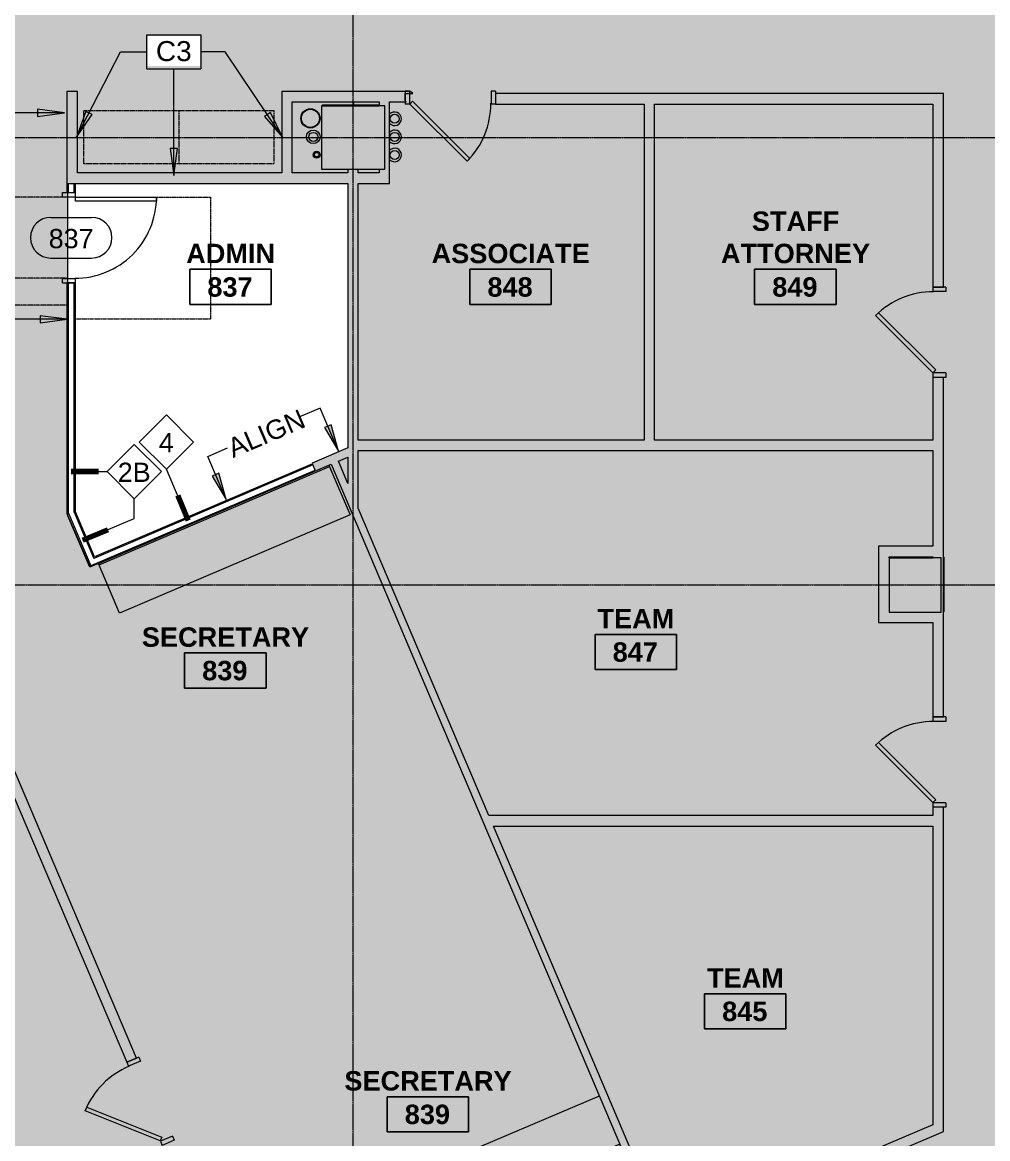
# Model space of a CAD drawing. Header units: inches. Extents: x -203 to 2905, y -968 to 768.
# Drawn here: x 88.5 to 515.3, y -458.3 to 35.6 of the extents above; entities that cross this region are included whole.
import ezdxf

# ---------------------------------------------------------------- set-up
doc = ezdxf.new("R2010")
doc.units = ezdxf.units.IN
doc.header["$MEASUREMENT"] = 0
for name, pattern in [('Dash_2_', [0.25, 0.125, -0.125]), ('Grid Line 1_2_', [0.875, 0.5, -0.125, 0.125, -0.125]), ('Hidden 3_8_', [0.5625, 0.375, -0.1875])]:
    doc.linetypes.add(name, pattern=pattern)
for name, color, linetype, lineweight in [('A-ANNO-KEYN', 231, 'Continuous', 9), ('A-AREA-IDEN', 2, 'Continuous', 9), ('A-Bldg-Patt', 7, 'Continuous', 9), ('A-Cols-Bldg', 7, 'Continuous', 9), ('A-DETL', 90, 'Continuous', 9), ('A-DETL-GENF', 92, 'Continuous', 9), ('A-DETL-THIN', 151, 'Continuous', 9), ('A-DOOR', 31, 'Continuous', 13), ('A-DOOR-FRAM', 31, 'Continuous', 20), ('A-DOOR-IDEN', 31, 'Continuous', 9), ('A-Flor-Eqpm', 7, 'Continuous', 9), ('A-Flor-Pfix-Exst', 7, 'Continuous', 9), ('A-GENM', 13, 'Dash_2_', 9), ('A-WALL', 113, 'Continuous', 13), ('A-WALL-IDEN', 211, 'Continuous', 9), ('A-WALL-PATT', 111, 'Continuous', 13), ('G-ANNO-TEXT', 231, 'Continuous', 9), ('I-WALL', 2, 'Continuous', 13), ('Jenner and Block 8fl_BB_dwg', 8, 'Continuous', 9), ('Q-CASE', 31, 'Continuous', 13), ('S-GRID', 1, 'Continuous', 9)]:
    doc.layers.add(name, color=color, linetype=linetype, lineweight=lineweight)
doc.styles.add('Arial', font='arial.ttf', dxfattribs={"height": 8.851796})
doc.styles.add('Swis721 Lt BT_1', font='swissl.ttf', dxfattribs={"height": 8.514638})
doc.styles.add('Swis721 Lt BT_B', font='', dxfattribs={"height": 8.583975})
doc.styles.get('Swis721 Lt BT_B').set_extended_font_data('Swis721 Lt BT', bold=True)
pattern_1 = [(0, (0, 0), (30.72, 7.68), [1.267, -21.773, 1.267, -21.773, -122.88]), (0, (0, 0), (30.72, 7.68), [-46.08, 1.267, -44.813, 1.267, -21.773, -53.76]), (0, (0, 0), (30.72, 7.68), [-115.2, 1.267, -14.093, 1.267, -37.133]), (120, (11.52, 3.84), (-22.01108, 22.7643), [1.267, -21.773, 1.267, -21.773, -122.88]), (120, (11.52, 3.84), (-22.01108, 22.7643), [-46.08, 1.267, -44.813, 1.267, -21.773, -53.76]), (120, (11.52, 3.84), (-22.01108, 22.7643), [-115.2, 1.267, -14.093, 1.267, -37.133]), (240, (15.36, 19.2), (-8.70892, -30.4443), [1.267, -21.773, 1.267, -21.773, -122.88]), (240, (15.36, 19.2), (-8.70892, -30.4443), [-46.08, 1.267, -44.813, 1.267, -21.773, -53.76]), (240, (15.36, 19.2), (-8.70892, -30.4443), [-115.2, 1.267, -14.093, 1.267, -37.133])]

# ---------------------------------------------------------------- blocks, each defined once
blk = doc.blocks.new('Single Flush - OTJ_SOLIDFLUSH_ALUM-5493996-LEVEL 8 CONSTRUCTION PLAN')
at = {"layer": 'A-DOOR', "color": 8, "lineweight": 20}
for p, q in [((-8.65, -26.4), (16.67, -1.08)), ((17.91, -2.31), (-7.42, -27.64)), ((16.67, -1.08), (17.91, -2.31)), ((-7.42, -27.64), (-8.65, -26.4))]:
    blk.add_line(p, q, dxfattribs=at)
at = {"layer": 'A-DOOR', "color": 55, "lineweight": 9}
blk.add_arc((17.91, -2.31), 35.81, 179.5, 225, dxfattribs=at)
at = {"layer": 'A-DOOR-FRAM', "color": 8}
for p, q in [((-20, 3.44), (-20, -2.31)), ((-20, 3.44), (-18, 3.44)), ((-18, 3.44), (-18, -2.31)), ((18, 3.44), (18, -2.31)), ((18, 3.44), (20, 3.44)), ((20, 3.44), (20, -2.31)), ((-20, -2.31), (-18, -2.31)), ((18, -2.31), (20, -2.31))]:
    blk.add_line(p, q, dxfattribs=at)
blk = doc.blocks.new('Single Flush - OTJ_SOLIDFLUSH_ALUM-5493998-LEVEL 8 CONSTRUCTION PLAN')
at = {"layer": 'A-DOOR', "color": 8, "lineweight": 20}
for p, q in [((-7.42, 27.64), (-8.65, 26.4)), ((-8.65, 26.4), (16.67, 1.08)), ((17.91, 2.31), (-7.42, 27.64)), ((16.67, 1.08), (17.91, 2.31))]:
    blk.add_line(p, q, dxfattribs=at)
at = {"layer": 'A-DOOR', "color": 55, "lineweight": 9}
blk.add_arc((17.91, 2.31), 35.81, 135, 180.5, dxfattribs=at)
at = {"layer": 'A-DOOR-FRAM', "color": 8}
for p, q in [((-20, -3.44), (-20, 2.31)), ((-20, 2.31), (-18, 2.31)), ((-18, -3.44), (-18, 2.31)), ((18, -3.44), (18, 2.31)), ((18, 2.31), (20, 2.31)), ((20, -3.44), (20, 2.31)), ((-20, -3.44), (-18, -3.44)), ((18, -3.44), (20, -3.44))]:
    blk.add_line(p, q, dxfattribs=at)
blk = doc.blocks.new('C-Counter Top1 - 24_ Depth-5681206-LEVEL 8 CONSTRUCTION PLAN')
at = {"layer": 'Q-CASE', "color": 55, "lineweight": 9}
for p, q in [((-47.26, 24), (68.74, 24)), ((-47.26, 0), (-47.26, 24)), ((68.74, 0.75), (-47.26, 0.75)), ((68.74, 0), (-47.26, 0))]:
    blk.add_line(p, q, dxfattribs=at)
blk = doc.blocks.new('Single Flush - OTJ_SOLIDFLUSH_Side Lite-5611451-LEVEL 8 CONSTRUCTION PLAN')
at = {"layer": 'A-DOOR', "lineweight": 20}
for p, q in [((16.16, -1.88), (17.91, -1.88)), ((16.16, -37.69), (16.16, -1.88)), ((17.91, -1.88), (17.91, -37.69)), ((17.91, -37.69), (16.16, -37.69))]:
    blk.add_line(p, q, dxfattribs=at)
at = {"layer": 'A-DOOR', "lineweight": 9}
blk.add_arc((17.91, -1.88), 35.81, 179.5, 270, dxfattribs=at)
at = {"layer": 'A-DOOR-FRAM'}
for p, q in [((-20, 3.87), (-20, -1.88)), ((-20, 3.87), (-18, 3.87)), ((-18, 3.87), (-18, -1.88)), ((18, 3.87), (18, -1.88)), ((18, 3.87), (20, 3.87)), ((20, 3.87), (20, -1.88)), ((-20, -1.88), (-18, -1.88)), ((18, -1.88), (20, -1.88))]:
    blk.add_line(p, q, dxfattribs=at)
at = {"layer": 'A-GENM'}
for p, q in [((-17.91, 49.69), (-29.91, 49.69)), ((-29.91, 1.87), (-29.91, 49.69)), ((-17.91, 49.69), (17.91, 49.69)), ((-17.91, 1.87), (-17.91, 49.69)), ((17.91, 1.87), (17.91, 49.69)), ((17.87, 1.87), (17.91, 1.87)), ((-35.91, -1.88), (-35.91, -61.69)), ((17.87, -1.88), (17.91, -1.88)), ((17.91, -1.88), (17.91, -61.69)), ((-35.91, -61.69), (17.91, -61.69))]:
    blk.add_line(p, q, dxfattribs=at)
blk = doc.blocks.new('C-Counter Top1 - 24_ Depth-5526346-LEVEL 8 CONSTRUCTION PLAN')
at = {"layer": 'Q-CASE', "color": 55, "lineweight": 9}
for p, q in [((-47.26, 24), (63.6, 24)), ((-47.26, 0), (-47.26, 24)), ((63.6, 24), (63.6, 0)), ((63.6, 0.75), (-47.26, 0.75)), ((63.6, 0), (-40.78, 0))]:
    blk.add_line(p, q, dxfattribs=at)
blk = doc.blocks.new('Jenner and Block 8fl_BB_dwg-4751915-LEVEL 8 CONSTRUCTION PLAN')
at = {"layer": 'A-Bldg-Patt'}
for points in [[(232.02, -1.63), (245.85, -1.63), (245.85, -1.34), (220.73, -1.34), (220.73, -1.63)], [(488.31, -201.6), (490.71, -201.6), (490.71, -201.31), (471.73, -201.31), (471.73, -201.6)], [(495.73, -225.31), (495.73, -201.31), (495.33, -201.31), (495.33, -225.31)]]:
    blk.add_hatch(color=256, dxfattribs=at).paths.add_polyline_path(points, flags=0)
for p, q in [((245.85, -1.34), (220.73, -1.34)), ((220.73, -1.34), (220.73, -1.63)), ((220.73, -1.63), (232.02, -1.63)), ((232.02, -1.63), (245.85, -1.63)), ((245.85, -1.63), (245.85, -1.34)), ((490.71, -201.31), (471.73, -201.31)), ((471.73, -201.31), (471.73, -201.6)), ((471.73, -201.6), (488.31, -201.6)), ((488.31, -201.6), (490.71, -201.6)), ((490.71, -201.6), (490.71, -201.31)), ((495.73, -201.31), (495.33, -201.31)), ((495.33, -201.31), (495.33, -225.31)), ((495.73, -225.31), (495.73, -201.31)), ((495.33, -225.31), (495.73, -225.31))]:
    blk.add_line(p, q, dxfattribs=at)
at = {"layer": 'A-Cols-Bldg'}
blk.add_line((495.73, -201.31), (495.33, -201.31), dxfattribs=at)
at = {"layer": 'A-Cols-Bldg', "flags": 128}
for points in [[(245.85, -1.34), (220.73, -1.34), (220.73, -1.63)], [(490.71, -201.31), (471.73, -201.31), (471.73, -201.6)], [(495.33, -225.31), (495.73, -225.31), (495.73, -201.31)]]:
    blk.add_lwpolyline(points, dxfattribs=at)
at = {"layer": 'A-Flor-Eqpm'}
blk.add_line((234.73, -1.34), (234.73, 0.14), dxfattribs=at)
at = {"layer": 'A-Flor-Pfix-Exst'}
for centre, radius in [((215.48, -7.16), 4.25), ((215.48, -7.16), 4), ((252.73, -7.34), 2), ((216.73, -15.34), 3), ((216.73, -15.34), 2), ((252.73, -15.34), 2), ((218.23, -23.23), 1.5), ((218.23, -23.23), 1), ((252.73, -23.34), 2)]:
    blk.add_circle(centre, radius, dxfattribs=at)
for centre, start, end in [((252.73, -7.34), 0, 138.4615), ((252.73, -7.34), 221.5385, 360), ((252.73, -15.34), 0, 138.4615), ((252.73, -15.34), 221.5385, 360), ((252.73, -23.34), 0, 138.4615), ((252.73, -23.34), 221.5385, 360)]:
    blk.add_arc(centre, 3, start, end, dxfattribs=at)
blk = doc.blocks.new('Room Tag - Room Name and Number-3379422-LEVEL 8 CONSTRUCTION PLAN')
at = {"layer": 'A-AREA-IDEN'}
for p, q in [((-0.1881, -0.1636), (-0.1881, -0.0018)), ((-0.1881, -0.0018), (0.1869, -0.0018)), ((0.1869, -0.0018), (-0.1881, -0.0018)), ((-0.1881, -0.0018), (-0.1881, -0.1636)), ((0.1869, -0.0018), (0.1869, -0.1636)), ((0.1869, -0.1636), (0.1869, -0.0018)), ((0.1869, -0.1636), (-0.1881, -0.1636)), ((-0.1881, -0.1636), (0.1869, -0.1636))]:
    blk.add_line(p, q, dxfattribs=at)
blk = doc.blocks.new('Door Tag - Door Tag-41184-LEVEL 8 CONSTRUCTION PLAN')
at = {"layer": 'A-DOOR-IDEN'}
for p, q in [((-0.09375, 0.09375), (0.09375, 0.09375)), ((-0.09375, -0.09375), (0.09375, -0.09375))]:
    blk.add_line(p, q, dxfattribs=at)
for centre, start, end in [((-0.09375, 0), 90, 270), ((0.09375, 0), 270, 90)]:
    blk.add_arc(centre, 0.09375, start, end, dxfattribs=at)
blk = doc.blocks.new('Wall Tag - 1_4_-62626-LEVEL 8 CONSTRUCTION PLAN')
at = {"layer": 'A-WALL-IDEN'}
for p, q in [((-0.125, 0), (0, 0.125)), ((0, 0.125), (0.125, 0)), ((-0.125, 0), (0, -0.125)), ((0, -0.125), (0.125, 0))]:
    blk.add_line(p, q, dxfattribs=at)
blk = doc.blocks.new('Keynote Tag - Keynote Number - Boxed-135510-LEVEL 8 CONSTRUCTION PLAN')
at = {"layer": 'A-ANNO-KEYN'}
for p, q in [((-0.125, -0.0792), (-0.125, 0.0781)), ((-0.125, 0.0781), (0.125, 0.0781)), ((0.125, 0.0781), (0.125, -0.0792)), ((-0.125, -0.0792), (0.125, -0.0792))]:
    blk.add_line(p, q, dxfattribs=at)

msp = doc.modelspace()

# ---------------------------------------------------------------- hatches: boundary and pattern name
at = {"layer": 'A-ANNO-KEYN'}
for points in [[(112.47, -15.16), (119.37, -5.21), (116.56, -3.77)], [(203.55, -15.16), (198.16, -4.33), (195.54, -6.09)], [(155.5, -32.19), (157.08, -20.19), (153.92, -20.19)]]:
    msp.add_hatch(color=256, dxfattribs=at).paths.add_polyline_path(points, flags=0)
at = {"layer": 'A-DETL-GENF'}
h = msp.add_hatch(color=9, dxfattribs=at)
h.paths.add_polyline_path([(131.76, -847.99), (290.74, -780.5), (227.71, -632.01), (203.3, -642.37), (194.97, -622.75), (199.23, -620.94), (205.75, -636.3), (297.88, -597.2), (299.68, -601.45), (231.97, -630.2), (295, -778.69), (401.08, -733.65), (338.06, -585.16), (336.5, -585.82), (334.7, -581.57), (419.28, -545.66), (421.09, -549.92), (342.31, -583.36), (405.34, -731.84), (515.31, -685.15), (511.69, -685.15), (511.69, -619.4), (491.89, -619.4), (491.89, -612.4), (492.01, -612.4), (492.01, -532.94), (471.73, -532.94), (471.73, -528.42), (457.91, -534.29), (456.1, -530.03), (470.83, -523.78), (471.73, -525.91), (471.73, -508.94), (495.73, -508.94), (495.73, -510.53), (555.67, -510.53), (555.67, -394.75), (560.67, -394.75), (560.67, -437.31), (560.17, -437.31), (560.17, -441.94), (560.67, -441.94), (560.67, -498.09), (620.88, -498.09), (620.88, -477.65), (625.88, -477.65), (625.88, -500.46), (758.51, -500.46), (758.46, -433.94), (754.23, -433.94), (754.23, -433.44), (758.51, -433.44), (758.51, -376.94), (697.48, -376.94), (697.48, -433.44), (721.73, -433.44), (721.73, -433.94), (693.48, -433.94), (693.48, -433.44), (696.98, -433.43), (696.98, -376.94), (661.48, -376.94), (661.48, -433.44), (660.98, -433.44), (660.98, -376.94), (625.46, -376.94), (625.46, -433.44), (624.19, -433.44), (624.19, -433.94), (625.46, -433.94), (625.46, -441.94), (600.17, -441.94), (600.17, -437.31), (620.83, -437.31), (620.83, -304.37), (601.17, -304.37), (601.17, -299.75), (634.61, -299.75), (634.61, -357.01), (665.48, -357.01), (665.48, -344.95), (665.98, -344.95), (665.98, -357.01), (696.98, -357.01), (696.98, -299.95), (699.23, -299.95), (699.23, -300.45), (697.48, -300.45), (697.48, -357.01), (733.48, -357.01), (733.48, -300.45), (731.73, -300.45), (731.73, -299.95), (757.71, -299.95), (757.71, -300.45), (733.98, -300.45), (733.98, -357.01), (793.96, -357.01), (793.96, -300.45), (790.21, -300.45), (790.21, -299.95), (793.96, -299.95), (793.96, -230.99), (634.98, -230.99), (634.98, -254.99), (560.67, -254.98), (560.67, -299.75), (561.17, -299.75), (561.17, -304.37), (560.67, -304.37), (560.67, -346.75), (555.67, -346.75), (555.67, -249.98), (564.59, -249.98), (564.59, -200.84), (575.84, -200.84), (575.84, -243.74), (630.36, -243.74), (630.36, -224.99), (674.86, -224.99), (674.86, -160.84), (555.74, -160.84), (555.74, 72.48), (430.42, 72.48), (430.42, 109.37), (435.05, 109.37), (435.05, 77.11), (557.42, 77.11), (557.42, 182.43), (528.42, 182.43), (528.42, 187.24), (533.05, 187.24), (533.05, 187.06), (557.42, 187.06), (557.42, 226.43), (533.05, 226.43), (533.05, 226.24), (528.42, 226.24), (528.42, 226.43), (396.05, 226.43), (396.05, 151.06), (436.94, 151.06), (436.94, 146.43), (354.94, 146.43), (354.94, 151.06), (378.94, 151.06), (378.94, 226.43), (229.67, 226.43), (229.67, 187.33), (265.36, 187.33), (265.36, 182.71), (229.67, 182.71), (229.67, 77.11), (354.94, 77.11), (354.94, 109.37), (359.57, 109.37), (359.57, 72.48), (108.25, 72.48), (108.25, 129.02), (112.87, 129.02), (112.87, 77.11), (225.04, 77.11), (225.04, 176.71), (112.87, 176.71), (112.87, 169.02), (108.25, 169.02), (108.25, 181.33), (225.04, 181.33), (225.04, 348.74), (107.25, 348.74), (107.25, 353.37), (229.67, 353.37), (229.67, 231.06), (557.42, 231.06), (557.42, 353.37), (589.73, 353.37), (589.73, 348.74), (562.05, 348.74), (562.05, 231.06), (589.73, 231.06), (589.73, 226.43), (562.05, 226.43), (562.05, 77.11), (590.73, 77.11), (590.73, 72.48), (766.8, 72.48), (766.8, 103.43), (726.05, 103.43), (726.05, 294.15), (766.8, 294.15), (766.8, 350.67), (1166.99, 350.67), (1166.99, 227.06), (1492.42, 227.06), (1492.42, 347.74), (1553.42, 347.74), (1553.42, 351.59), (1718.67, 351.59), (1718.67, 360.59), (1723.3, 360.59), (1723.3, 351.59), (1910.23, 351.59), (1910.23, 580.43), (-120.35, 580.43), (-120.35, 406.96), (48.71, 406.96), (48.71, 428.91), (66.73, 428.91), (66.73, 424.29), (53.33, 424.29), (53.33, 330.65), (48.71, 330.65), (48.71, 402.34), (-120.35, 402.34), (-120.35, 286.96), (48.71, 286.96), (48.71, 290.65), (53.33, 290.65), (53.33, 280.65), (48.71, 280.65), (48.71, 282.34), (-120.35, 282.34), (-120.35, 166.96), (48.71, 166.96), (48.71, 240.65), (53.33, 240.65), (53.33, 160.65), (48.71, 160.65), (48.71, 162.34), (-120.35, 162.34), (-120.35, 0.55), (-80.76, 0.55), (-80.76, -14.04), (48.71, -14.04), (48.71, 120.65), (53.33, 120.65), (53.33, -25.35), (48.71, -25.35), (48.71, -18.66), (-80.76, -18.66), (-80.76, -30.95), (-120.35, -30.95), (-120.35, -193.04), (48.71, -193.04), (48.71, -65.35), (53.33, -65.35), (53.33, -220.93), (67.88, -255.19), (63.62, -257), (48.71, -221.87), (48.71, -197.66), (-120.35, -197.66), (-120.35, -254.17), (-74.95, -361.1), (79.91, -295.37), (79.25, -293.82), (83.5, -292.01), (138.94, -422.62), (134.69, -424.43), (81.71, -299.63), (-73.15, -365.36), (42.29, -637.25), (197.13, -571.52), (169.07, -505.43), (173.33, -503.62), (203.19, -573.97), (182.94, -582.57), (183.6, -584.12), (179.34, -585.93), (178.68, -584.37), (44.1, -641.5), (118.32, -816.32)], flags=0)
h.paths.add_polyline_path([(225.76, -805.76), (216.38, -783.67), (238.47, -774.29), (247.85, -796.38), (227.71, -804.93)], flags=0)
h.paths.add_polyline_path([(446.67, -711.97), (437.29, -689.88), (459.38, -680.5), (468.76, -702.59), (455.33, -708.29)], flags=0)
h.paths.add_polyline_path([(516.31, -684.73), (893.34, -524.65), (963.74, -524.65), (963.74, -523.31), (943.94, -523.31), (943.94, -499.31), (963.74, -499.31), (963.74, -496.94), (968.74, -496.94), (968.74, -456.94), (963.74, -456.94), (963.74, -457.44), (946.48, -457.44), (946.48, -308.86), (799.96, -308.86), (799.96, -363.01), (764.51, -363.01), (764.51, -516.53), (744.73, -516.53), (744.73, -518.83), (942.73, -518.83), (942.73, -523.83), (744.73, -523.83), (744.73, -532.94), (725.26, -532.94), (725.26, -561.42), (744.73, -561.42), (744.73, -585.42), (725.26, -585.42), (725.26, -591.53), (659.62, -619.4), (590.81, -619.4), (590.81, -647.06), (516.73, -647.06), (516.73, -643.56), (587.31, -643.56), (587.31, -619.4), (516.31, -619.4), (516.31, -647.06)], flags=0)
h.paths.add_polyline_path([(658.19, -612.4), (718.26, -586.9), (718.26, -516.53), (499.01, -516.53), (499.01, -612.4), (641.71, -612.4)], flags=0)
h.paths.add_polyline_path([(266.06, -553.39), (246.27, -506.73), (353.03, -461.4), (225.02, -159.89), (118.32, -205.4), (108.68, -182.71), (108.68, -35.66), (108.25, -35.66), (108.25, 5.05), (112.87, 5.05), (112.87, -31.04), (203.26, -31.04), (203.26, 5.05), (260.18, 5.05), (261.13, 4.11), (257.73, 4.11), (257.73, 0.96), (258.26, 0.43), (250.87, 0.43), (250.87, -35.66), (237.05, -35.66), (237.05, -149.24), (363.42, -149.24), (363.42, -0.52), (297.73, -0.52), (297.73, 4.11), (495.73, 4.11), (495.73, -81.52), (491.11, -81.52), (491.11, -0.52), (368.05, -0.52), (368.05, -149.24), (491.11, -149.24), (491.11, -121.52), (495.73, -121.52), (495.73, -271.65), (491.11, -271.65), (491.11, -229.94), (467.11, -229.94), (467.11, -196.21), (491.11, -196.21), (491.11, -153.87), (237.05, -153.87), (237.05, -179.26), (294.82, -315.34), (491.11, -315.34), (491.11, -311.65), (495.73, -311.65), (495.73, -455.18), (418.47, -487.97), (416.67, -483.71), (491.11, -452.12), (491.11, -319.96), (296.78, -319.96), (374, -501.83), (379.85, -499.34), (381.65, -503.6), (372.58, -507.45), (361.98, -482.48), (304.78, -506.77), (315.23, -531.4), (266.31, -553.28)], flags=0)
h.paths.add_polyline_path([(266.31, -548.22), (309.2, -529.03), (293.38, -491.75), (250.13, -510.11), (250.18, -510.21), (271.83, -501.02), (281.21, -523.11), (259.56, -532.3), (266.06, -547.64)], flags=0)
h.paths.add_polyline_path([(3.31, -538.98), (3.31, -538.98), (-6.07, -516.89), (16.02, -507.51), (25.4, -529.6), (5.12, -538.21)], flags=0)
h.paths.add_polyline_path([(27.39, -520.28), (25.5, -516.06), (150.98, -462.8), (150.32, -461.25), (154.57, -459.44), (157.7, -466.8), (153.44, -468.61), (152.78, -467.06), (30.58, -518.93)], flags=0)
h.paths.add_polyline_path([(744.73, -510.53), (758.51, -510.53), (758.51, -505.09), (560.67, -505.09), (560.67, -510.53), (720.73, -510.53), (720.73, -508.94), (744.73, -508.94)], flags=0)
h.paths.add_polyline_path([(302.97, -502.51), (360.17, -478.23), (354.84, -465.66), (297.64, -489.95), (302.68, -501.83)], flags=0)
h.paths.add_polyline_path([(951.48, -452.44), (963.74, -452.44), (963.74, -308.86), (951.48, -308.86), (951.48, -365.18)], flags=0)
h.paths.add_polyline_path([(660.98, -433.94), (656.69, -433.94), (656.69, -433.44), (660.98, -433.44)], flags=0)
h.paths.add_polyline_path([(661.48, -370.94), (758.51, -370.94), (758.51, -363.01), (625.46, -363.01), (625.46, -370.94), (660.98, -370.94)], flags=0)
h.paths.add_polyline_path([(626.43, -357.01), (631.11, -357.01), (631.11, -304.37), (625.46, -304.37), (625.46, -357.01)], flags=0)
h.paths.add_polyline_path([(967.22, -347.36), (968.74, -347.36), (968.74, -342.74), (967.22, -342.74)], flags=0)
h.paths.add_polyline_path([(799.96, -303.86), (963.74, -303.86), (963.74, -267.34), (968.74, -267.34), (968.7, -227.34), (965.73, -227.33), (965.73, -224.72), (769.74, -224.72), (769.74, -224.99), (799.96, -224.99), (799.96, -300.45)], flags=0)
h.paths.add_polyline_path([(700.76, -224.99), (766.24, -224.99), (766.24, -205.94), (679.48, -205.94), (679.48, -224.99)], flags=0)
h.paths.add_polyline_path([(965.73, -222.33), (968.13, -222.33), (968.13, -204.94), (965.44, -204.94), (965.44, -199.94), (988.73, -199.94), (988.73, -161.74), (993.73, -161.74), (993.73, -121.74), (988.73, -121.74), (988.73, -121.34), (980.11, -121.34), (980.11, -122.59), (769.74, -122.59), (769.74, -217.72), (965.73, -217.72)], flags=0)
h.paths.add_polyline_path([(488.71, -201.31), (491.11, -201.31), (491.11, -200.83), (471.73, -200.83), (471.73, -201.31), (484.32, -201.31)], flags=0)
h.paths.add_polyline_path([(679.48, -201.31), (766.24, -201.31), (766.24, -119.34), (679.48, -119.34), (679.48, -191.89)], flags=0)
h.paths.add_polyline_path([(232.42, -168.37), (232.42, -156.73), (228.24, -158.51), (228.99, -160.28)], flags=0)
h.paths.add_polyline_path([(650.53, -146.84), (668.23, -146.84), (668.23, -111.34), (771.73, -111.34), (771.73, -24.34), (569.74, -24.34), (569.74, -146.84), (584.66, -146.84)], flags=0)
h.paths.add_polyline_path([(969.64, -111.34), (979.73, -111.34), (979.73, -24.34), (776.36, -24.34), (776.36, -111.34), (968.74, -111.34)], flags=0)
h.paths.add_polyline_path([(207.88, -31.04), (232.42, -31.04), (232.38, -29.34), (220.73, -29.34), (220.73, -1.34), (246.25, -1.34), (246.25, 0.43), (207.88, 0.43), (207.88, -29.34)], flags=0)
h.paths.add_polyline_path([(237.05, -31.04), (246.25, -31.04), (246.25, -29.34), (237.05, -29.34)], flags=0)
h.paths.add_polyline_path([(-117.75, -27.45), (-84.26, -27.45), (-84.26, -27.34), (-117.75, -27.34), (-117.75, -2.95), (-120.35, -2.95), (-120.35, -27.45)], flags=0)
h.paths.add_polyline_path([(928.61, -16.34), (950.73, -16.34), (950.73, 0.66), (908.73, 0.66), (908.73, -16.34)], flags=0)
h.paths.add_polyline_path([(638.73, -16.34), (638.73, 0.66), (596.73, 0.66), (596.73, -16.34)], flags=0)
h.paths.add_polyline_path([(742.73, -16.34), (742.73, 0.66), (700.73, 0.66), (700.73, -16.34), (739.48, -16.34)], flags=0)
h.paths.add_polyline_path([(804.73, -16.34), (846.73, -16.34), (846.73, 0.66), (804.73, 0.66), (804.73, -13.82)], flags=0)
h.paths.add_polyline_path([(1413.05, 74.23), (1473.05, 74.23), (1473.05, 222.43), (1334.05, 222.4), (1334.05, 99.48), (1413.05, 99.48), (1413.05, 75.11)], flags=0)
h.paths.add_polyline_path([(1167.42, 75.11), (1227.42, 75.11), (1227.42, 99.48), (1329.42, 99.48), (1329.42, 222.43), (1167.42, 222.43), (1167.42, 77.87)], flags=0)
h.paths.add_polyline_path([(662.07, 103.43), (648.8, 103.43), (648.8, 294.15), (667.05, 294.15), (667.05, 103.43), (662.42, 103.43)], flags=0)
h.paths.add_polyline_path([(766.04, 108.06), (766.8, 108.06), (766.8, 289.52), (730.67, 289.52), (730.67, 108.06), (739.48, 108.06)], flags=0)
h.paths.add_polyline_path([(662.42, 108.06), (662.42, 289.52), (653.42, 289.52), (653.42, 108.06), (662.07, 108.06)], flags=0)
h.paths.add_polyline_path([(383.57, 151.06), (391.42, 151.06), (391.42, 226.43), (383.57, 226.43), (383.57, 201.83)], flags=0)
h.paths.add_polyline_path([(1723.3, 400.59), (1718.67, 400.59), (1718.67, 419.29), (1716.73, 419.29), (1716.73, 423.91), (1718.67, 423.91), (1718.67, 580.15), (1723.3, 580.15), (1723.3, 419.29)], flags=0)
h.paths.add_polyline_path([(1612.42, 409.29), (1609.73, 409.29), (1609.73, 413.91), (1612.42, 413.91), (1612.42, 580.15), (1617.05, 580.15), (1617.05, 413.91), (1663.42, 413.91), (1663.42, 423.91), (1676.73, 423.91), (1676.73, 419.29), (1668.05, 419.29), (1668.05, 409.29), (1617.05, 409.29)], flags=0)
h.paths.add_polyline_path([(1513.57, 409.29), (1422.73, 409.29), (1422.73, 413.91), (1492.42, 413.91), (1492.42, 580.15), (1497.05, 580.15), (1497.05, 413.91), (1569.73, 413.91), (1569.73, 409.29), (1553.42, 409.29)], flags=0)
h.paths.add_polyline_path([(1372.42, 409.29), (1301.73, 409.29), (1301.73, 413.91), (1372.42, 413.91), (1372.42, 580.15), (1377.05, 580.15), (1377.05, 413.91), (1382.73, 413.91), (1382.73, 409.29), (1377.05, 409.29)], flags=0)
h.paths.add_polyline_path([(1257.05, 409.29), (1249.73, 409.29), (1249.73, 413.91), (1252.42, 413.91), (1252.42, 548.65), (1257.05, 548.65), (1257.05, 413.91), (1261.73, 413.91), (1261.73, 409.29)], flags=0)
h.paths.add_polyline_path([(1058.52, 409.29), (1006.11, 409.29), (1006.11, 413.91), (1132.42, 413.91), (1132.42, 580.15), (1137.05, 580.15), (1137.05, 413.91), (1209.73, 413.91), (1209.73, 409.29), (1132.42, 409.29)], flags=0)
h.paths.add_polyline_path([(894.3, 409.29), (826.11, 409.29), (826.11, 413.91), (830.8, 413.91), (830.8, 580.15), (835.42, 580.15), (835.42, 413.91), (909.11, 413.91), (909.11, 409.29)], flags=0)
h.paths.add_polyline_path([(966.11, 409.29), (949.11, 409.29), (949.11, 413.91), (956.8, 413.91), (956.8, 548.65), (961.42, 548.65), (961.42, 413.91), (966.11, 413.91), (966.11, 410.15)], flags=0)
h.paths.add_polyline_path([(562.05, 409.29), (521.73, 409.29), (521.73, 413.91), (652.42, 413.91), (652.42, 580.15), (657.05, 580.15), (657.05, 413.91), (786.11, 413.91), (786.11, 409.29), (562.42, 409.29)], flags=0)
h.paths.add_polyline_path([(481.73, 409.29), (465.73, 409.29), (465.73, 413.91), (472.42, 413.91), (472.42, 580.15), (477.05, 580.15), (477.05, 413.91), (481.73, 413.91)], flags=0)
h.paths.add_polyline_path([(352.42, 409.29), (279.73, 409.29), (279.73, 413.91), (352.42, 413.91), (352.42, 580.15), (357.05, 580.15), (357.05, 413.91), (425.73, 413.91), (425.73, 409.29), (357.05, 409.29)], flags=0)
h.paths.add_polyline_path([(237.05, 409.29), (225.73, 409.29), (225.73, 413.91), (232.42, 413.91), (232.42, 550.9), (237.05, 550.9), (237.05, 413.91), (239.73, 413.91), (239.73, 409.29)], flags=0)
h.paths.add_polyline_path([(185.73, 409.29), (112.42, 409.29), (112.42, 424.29), (106.73, 424.29), (106.73, 428.91), (112.42, 428.91), (112.42, 580.15), (117.05, 580.15), (117.05, 413.91), (185.73, 413.91)], flags=0)
h.paths.add_polyline_path([(222.73, 491.58), (222.73, 577.15), (246.73, 577.15), (246.73, 553.15), (222.73, 553.15)], flags=0)
h.paths.add_polyline_path([(1557.17, 553.15), (1542.73, 553.15), (1542.73, 577.15), (1566.73, 577.15), (1566.73, 553.15)], flags=0)
h.paths.add_polyline_path([(1242.73, 553.15), (1242.73, 577.15), (1266.73, 577.15), (1266.73, 553.15), (1249.73, 553.15)], flags=0)
h.paths.add_polyline_path([(942.73, 553.15), (942.73, 577.15), (966.73, 577.15), (966.73, 553.15), (956.8, 553.15)], flags=0)
h.paths.add_polyline_path([(596.73, 553.15), (596.73, 577.15), (620.73, 577.15), (620.73, 553.15)], flags=0)
h.paths.add_polyline_path([(-39.27, 553.15), (-39.27, 577.15), (-15.27, 577.15), (-15.27, 553.15)], flags=0)
h = msp.add_hatch(color=7, dxfattribs=at)
h.paths.add_polyline_path([(464.83, -720.82), (893.53, -538.81), (1016.23, -538.81), (1016.23, -524.94), (892.67, -524.94), (457.06, -709.88), (459.54, -715.74), (462.19, -714.61)], flags=0)
h.paths.add_polyline_path([(3.31, -538.98), (25.4, -529.6), (16.02, -507.51), (-6.07, -516.89), (-5.16, -519.03)], flags=0)
h.paths.add_polyline_path([(1737.17, -538.81), (1737.17, -496.55), (1730.17, -496.55), (1730.17, -494.3), (1723.7, -494.3), (1723.7, -524.65), (1674.68, -524.65), (1674.68, -531.81), (1676.23, -531.81), (1676.23, -538.81), (1723.7, -538.81)], flags=0)
h.paths.add_polyline_path([(491.11, -532.94), (492.17, -532.94), (492.17, -512), (471.73, -512), (471.73, -532.94), (474.72, -532.94)], flags=0)
h.paths.add_polyline_path([(259.11, -532.49), (281.21, -523.11), (271.83, -501.02), (249.74, -510.4), (257.64, -529.03)], flags=0)
h.paths.add_polyline_path([(491.11, -225.31), (494.81, -225.31), (494.81, -201.31), (471.73, -201.31), (471.73, -225.31), (489.31, -225.31)], flags=0)
h.paths.add_polyline_path([(979.73, -121.34), (993.73, -121.34), (993.73, 0.66), (950.73, 0.66), (950.73, -16.34), (908.73, -16.34), (908.73, 0.66), (846.73, 0.66), (846.73, -16.34), (804.73, -16.34), (804.73, 0.66), (742.73, 0.66), (742.73, -16.34), (700.73, -16.34), (700.73, 0.66), (638.73, 0.66), (638.73, -16.34), (596.73, -16.34), (596.73, 0.66), (569.74, 0.66), (569.74, -24.34), (979.73, -24.34), (979.73, -111.34)], flags=0)
h.paths.add_polyline_path([(1240.73, -29.34), (1268.73, -29.34), (1268.73, -3.4), (1240.73, -3.4), (1240.73, -28.53)], flags=0)
h.paths.add_polyline_path([(1556.55, -29.34), (1582.73, -29.34), (1582.73, -1.34), (1556.36, -1.34), (1556.36, -29.34)], flags=0)
h.paths.add_polyline_path([(246.25, -29.34), (248.73, -29.34), (248.73, -1.34), (220.73, -1.34), (220.73, -29.34), (237.05, -29.34)], flags=0)
h.paths.add_polyline_path([(-84.26, -27.34), (-84.26, -2.95), (-117.75, -2.95), (-117.75, -27.34), (-84.37, -27.34)], flags=0)
h.paths.add_polyline_path([(1723.3, 284.95), (1737.17, 284.95), (1737.17, 337.71), (1772.13, 337.71), (1772.13, 351.59), (1723.3, 351.58), (1723.3, 299.39)], flags=0)
h.paths.add_polyline_path([(1924.09, 337.71), (1924.09, 580.15), (1910.23, 580.15), (1910.23, 351.59), (1889.03, 351.59), (1889.03, 337.71), (1910.23, 337.71)], flags=0)
h.paths.add_polyline_path([(1553.42, 553.15), (1566.73, 553.15), (1566.73, 577.15), (1542.73, 577.15), (1542.73, 553.15)], flags=0)
h.paths.add_polyline_path([(1242.73, 553.15), (1266.73, 553.15), (1266.73, 577.15), (1242.73, 577.15)], flags=0)
h.paths.add_polyline_path([(942.73, 553.15), (966.73, 553.15), (966.73, 577.15), (942.73, 577.15)], flags=0)
h.paths.add_polyline_path([(596.73, 553.15), (620.73, 553.15), (620.73, 577.15), (596.73, 577.15)], flags=0)
h.paths.add_polyline_path([(222.73, 553.15), (246.73, 553.15), (246.73, 577.15), (222.73, 577.15)], flags=0)
h.paths.add_polyline_path([(-15.27, 553.15), (-15.27, 577.15), (-39.27, 577.15), (-39.27, 553.15)], flags=0)
at = {"layer": 'A-WALL-PATT', "lineweight": 9}
for points in [[(112.87, -31.04), (112.87, 5.05), (108.25, 5.05), (108.25, -31.04), (112, -31.04)], [(203.26, -31.04), (207.88, -31.04), (207.88, 5.05), (203.26, 5.05), (203.26, -29.34)], [(253.63, 0.43), (258.26, 0.43), (253.63, 5.05), (207.88, 5.05), (207.88, 0.43), (250.87, 0.43)], [(257.73, 0.96), (257.73, 4.11), (261.13, 4.11), (260.18, 5.05), (253.63, 5.05), (254.67, 4.02)], [(246.25, -31.04), (250.87, -31.04), (250.87, 0.43), (246.25, 0.43), (246.25, -1.34), (248.73, -1.34), (248.73, -29.34), (246.25, -29.34)], [(363.42, -0.52), (495.73, -0.52), (495.73, 4.11), (297.73, 4.11), (297.73, -0.52), (359.57, -0.52)], [(368.05, -149.24), (368.05, -0.52), (363.42, -0.52), (363.42, -149.24)], [(120.2, -35.66), (250.87, -35.66), (250.87, -31.04), (108.25, -31.04), (108.25, -35.66), (112, -35.66)], [(218.14, -162.82), (232.42, -156.73), (232.42, -152.65), (216.66, -159.37), (217.99, -162.48)], [(491.11, -153.87), (491.11, -149.24), (237.05, -149.24), (237.05, -153.87), (429.84, -153.87)], [(370.77, -503.19), (374, -501.83), (228.24, -158.51), (225.02, -159.89), (370.19, -501.83)], [(490.82, -200.83), (491.11, -200.83), (491.11, -196.21), (467.11, -196.21), (467.11, -200.83), (484.39, -200.83)], [(467.11, -229.94), (471.73, -229.94), (471.73, -200.83), (467.11, -200.83), (467.11, -225.31)], [(471.73, -229.94), (491.11, -229.94), (491.11, -225.31), (471.73, -225.31)], [(491.11, -319.96), (491.11, -315.34), (294.82, -315.34), (296.78, -319.96), (429.84, -319.96)]]:
    msp.add_hatch(color=7, dxfattribs=at).paths.add_polyline_path(points, flags=0)
h = msp.add_hatch(color=7, dxfattribs=at)
h.paths.add_polyline_path([(491.11, -457.14), (495.73, -455.18), (495.73, -311.65), (491.11, -311.65), (491.11, -455.18)], flags=0)
h.paths.add_polyline_path([(491.11, -271.65), (495.73, -271.65), (495.73, -121.52), (491.11, -121.52), (491.14, -201.31), (494.81, -201.31), (494.81, -225.31), (491.11, -225.31), (491.11, -229.94)], flags=0)
h.paths.add_polyline_path([(491.11, -81.52), (495.73, -81.52), (495.73, -0.52), (491.11, -0.52), (491.11, -32.9)], flags=0)
h = msp.add_hatch(color=7, dxfattribs=at)
h.paths.add_polyline_path([(237.05, -179.26), (237.05, -35.66), (232.42, -35.66), (232.42, -168.37), (233.51, -170.94)], flags=0)
h.paths.add_polyline_path([(237.05, -31.04), (237.02, -29.34), (232.42, -29.34), (232.42, -31.04), (236.46, -31.04)], flags=0)
h = msp.add_hatch(dxfattribs=at)
h.set_pattern_fill('FP_1', color=256, style=0, pattern_type=2)
h.set_pattern_definition(pattern_1)
h.paths.add_polyline_path([(108.87, -183.15), (108.87, -79.66), (108.68, -79.66), (108.68, -182.71)], flags=0)
h.paths.add_polyline_path([(108.68, -39.66), (108.87, -39.66), (108.87, -35.66), (108.68, -35.66), (108.68, -38.46)], flags=0)
h = msp.add_hatch(dxfattribs=at)
h.set_pattern_fill('FP_1', color=256, style=0, pattern_type=2)
h.set_pattern_definition(pattern_1)
h.paths.add_polyline_path([(112, -182.51), (112, -79.66), (111.37, -79.66), (111.37, -181.04), (111.59, -181.55)], flags=0)
h.paths.add_polyline_path([(111.37, -39.66), (112, -39.66), (112, -35.66), (111.37, -35.66)], flags=0)
h = msp.add_hatch(color=7, dxfattribs=at)
h.paths.add_polyline_path([(197.13, -571.52), (201.38, -569.71), (173.33, -503.62), (169.07, -505.43)], flags=0)
h.paths.add_polyline_path([(153.44, -468.61), (157.7, -466.8), (154.57, -459.44), (150.32, -461.25), (152.78, -467.06)], flags=0)
h.paths.add_polyline_path([(134.69, -424.43), (138.94, -422.62), (83.5, -292.01), (79.25, -293.82), (133.92, -422.62)], flags=0)
h.paths.add_polyline_path([(63.62, -257), (67.88, -255.19), (48.71, -210.04), (48.71, -221.87), (53.33, -232.77)], flags=0)
h = msp.add_hatch(color=7, dxfattribs=at)
h.paths.add_polyline_path([(372.58, -507.45), (381.65, -503.6), (379.85, -499.34), (370.77, -503.19), (372.28, -506.74)], flags=0)
h.paths.add_polyline_path([(418.47, -487.97), (491.11, -457.14), (491.11, -452.12), (416.67, -483.71)], flags=0)
at = {"layer": 'G-ANNO-TEXT'}
for points in [[(107.18, -4.42), (95.18, -2.84), (95.18, -6)], [(108.36, -95.76), (96.36, -94.18), (96.36, -97.34)], [(228.29, -154.1), (225.02, -142.45), (222.11, -143.7)], [(178.66, -175.52), (175.38, -163.87), (172.47, -165.11)]]:
    msp.add_hatch(color=7, dxfattribs=at).paths.add_polyline_path(points, flags=0)

# ---------------------------------------------------------------- linework, layer by layer
at = {"layer": 'A-ANNO-KEYN'}
for p, q in [((112.47, -15.16), (131.88, 22.55)), ((131.88, 22.55), (143.5, 22.55)), ((203.55, -15.16), (178.15, 22.55)), ((116.56, -3.77), (112.47, -15.16)), ((119.37, -5.21), (116.56, -3.77)), ((198.16, -4.33), (195.54, -6.09)), ((203.55, -15.16), (198.16, -4.33)), ((112.47, -15.16), (119.37, -5.21)), ((195.54, -6.09), (203.55, -15.16)), ((157.08, -20.19), (153.92, -20.19)), ((153.92, -20.19), (155.5, -32.19)), ((155.5, -32.19), (157.08, -20.19))]:
    msp.add_line(p, q, dxfattribs=at)
at = {"layer": 'A-DETL', "linetype": 'Hidden 3_8_'}
for p, q in [((115.73, -27.04), (115.73, -3.41)), ((115.73, -3.41), (199.73, -3.41)), ((157.73, -3.41), (157.73, -27.04)), ((199.73, -3.41), (199.73, -27.04)), ((199.73, -27.04), (115.73, -27.04))]:
    msp.add_line(p, q, dxfattribs=at)
at = {"layer": 'A-DETL-THIN'}
for p, q in [((248.73, -1.34), (220.73, -1.34)), ((220.73, -1.34), (220.73, -29.34)), ((248.73, -29.34), (248.73, -1.34)), ((220.73, -29.34), (248.73, -29.34)), ((108.68, -182.71), (108.68, -35.66)), ((218.14, -162.82), (118.32, -205.4)), ((118.32, -205.4), (108.68, -182.71)), ((494.81, -201.31), (471.73, -201.31)), ((471.73, -201.31), (471.73, -225.31)), ((494.81, -225.31), (494.81, -201.31)), ((471.73, -225.31), (494.81, -225.31))]:
    msp.add_line(p, q, dxfattribs=at)
at = {"layer": 'A-WALL', "color": 8, "lineweight": 20}
for p, q in [((108.25, 5.05), (108.25, -35.66)), ((112.87, 5.05), (108.25, 5.05)), ((112.87, -31.04), (112.87, 5.05)), ((203.26, 5.05), (203.26, -31.04)), ((260.18, 5.05), (203.26, 5.05)), ((261.13, 4.11), (260.18, 5.05)), ((207.88, -31.04), (207.88, 0.43)), ((207.88, 0.43), (246.25, 0.43)), ((246.25, 0.43), (246.25, -1.34)), ((250.87, 0.43), (258.26, 0.43)), ((250.87, -35.66), (250.87, 0.43)), ((257.73, 0.96), (257.73, 4.11)), ((257.73, 4.11), (261.13, 4.11)), ((258.26, 0.43), (257.73, 0.96)), ((495.73, 4.11), (297.73, 4.11)), ((297.73, 4.11), (297.73, -0.52)), ((495.73, -81.52), (495.73, 4.11)), ((297.73, -0.52), (363.42, -0.52)), ((363.42, -0.52), (363.42, -149.24)), ((368.05, -0.52), (491.11, -0.52)), ((368.05, -149.24), (368.05, -0.52)), ((491.11, -0.52), (491.11, -81.52)), ((232.42, -29.34), (232.42, -31.04)), ((237.05, -31.04), (237.05, -29.34)), ((246.25, -29.34), (246.25, -31.04)), ((203.26, -31.04), (112.87, -31.04)), ((232.42, -31.04), (207.88, -31.04)), ((246.25, -31.04), (237.05, -31.04)), ((112, -35.66), (232.42, -35.66)), ((232.42, -35.66), (232.42, -152.65)), ((237.05, -149.24), (237.05, -35.66)), ((237.05, -35.66), (250.87, -35.66)), ((491.11, -81.52), (495.73, -81.52)), ((491.11, -121.52), (491.11, -149.24)), ((495.73, -121.52), (491.11, -121.52)), ((495.73, -271.65), (495.73, -121.52)), ((363.42, -149.24), (237.05, -149.24)), ((491.11, -149.24), (368.05, -149.24)), ((232.42, -156.73), (232.42, -168.37)), ((237.05, -179.26), (237.05, -153.87)), ((237.05, -153.87), (491.11, -153.87)), ((491.11, -153.87), (491.11, -196.21)), ((491.11, -196.21), (467.11, -196.21)), ((467.11, -196.21), (467.11, -229.94)), ((471.73, -200.83), (491.11, -200.83)), ((471.73, -201.31), (471.73, -200.83)), ((491.11, -200.83), (491.11, -201.31)), ((467.11, -229.94), (491.11, -229.94)), ((491.11, -229.94), (491.11, -271.65)), ((491.11, -271.65), (495.73, -271.65)), ((138.94, -422.62), (83.5, -292.01)), ((81.71, -299.63), (134.69, -424.43)), ((491.11, -315.34), (294.82, -315.34)), ((491.11, -311.65), (491.11, -315.34)), ((495.73, -311.65), (491.11, -311.65)), ((495.73, -455.18), (495.73, -311.65)), ((296.78, -319.96), (491.11, -319.96)), ((491.11, -319.96), (491.11, -452.12)), ((134.69, -424.43), (138.94, -422.62)), ((491.11, -452.12), (416.67, -483.71)), ((418.47, -487.97), (495.73, -455.18))]:
    msp.add_line(p, q, dxfattribs=at)
at = {"layer": 'A-WALL', "color": 135}
msp.add_line((108.25, -35.66), (112, -35.66), dxfattribs=at)
at = {"layer": 'A-WALL'}
for p, q in [((108.87, -39.66), (108.87, -35.66)), ((111.37, -39.66), (111.37, -35.66)), ((108.87, -181.55), (108.87, -79.66)), ((111.37, -181.04), (111.37, -79.66)), ((217.01, -160.18), (120.07, -201.53)), ((108.87, -181.55), (118.75, -204.81)), ((111.37, -181.04), (120.07, -201.53))]:
    msp.add_line(p, q, dxfattribs=at)
at = {"layer": 'A-WALL-IDEN'}
for p, q in [((161.89, -184.77), (152.21, -162.07)), ((110.12, -163.17), (126, -163.17)), ((138, -183.91), (138, -175.17)), ((115.32, -193.54), (138, -183.91))]:
    msp.add_line(p, q, dxfattribs=at)
at = {"layer": 'A-WALL-IDEN', "lineweight": 90}
for p, q in [((110.12, -163.17), (122.12, -163.17)), ((161.89, -184.77), (157.19, -173.73)), ((115.32, -193.54), (126.36, -188.85))]:
    msp.add_line(p, q, dxfattribs=at)
at = {"layer": 'G-ANNO-TEXT', "color": 7}
for p, q in [((107.18, -4.42), (79.64, -4.42)), ((107.18, -4.42), (95.18, -2.84)), ((95.18, -2.84), (95.18, -6)), ((95.18, -6), (107.18, -4.42)), ((108.36, -95.76), (79.64, -95.76)), ((108.36, -95.76), (96.36, -94.18)), ((96.36, -94.18), (96.36, -97.34)), ((96.36, -97.34), (108.36, -95.76)), ((220.14, -135.1), (210.83, -139.09)), ((228.29, -154.1), (220.14, -135.1)), ((210.83, -139.09), (210.81, -139.1)), ((225.02, -142.45), (222.11, -143.7)), ((228.29, -154.1), (225.02, -142.45)), ((222.11, -143.7), (228.29, -154.1)), ((170.46, -156.41), (179.27, -152.63)), ((178.66, -175.52), (170.46, -156.41)), ((175.38, -163.87), (172.47, -165.11)), ((172.47, -165.11), (178.66, -175.52)), ((178.66, -175.52), (175.38, -163.87))]:
    msp.add_line(p, q, dxfattribs=at)
at = {"layer": 'I-WALL'}
for p, q in [((108.25, -35.66), (108.25, -39.66)), ((112, -39.66), (112, -35.66)), ((108.25, -39.66), (112, -39.66)), ((108.25, -79.66), (108.25, -181.68)), ((112, -79.66), (108.25, -79.66)), ((112, -180.92), (112, -79.66)), ((118.17, -205.05), (217.99, -162.48)), ((216.81, -159.72), (120.45, -200.82)), ((217.99, -162.48), (216.81, -159.72)), ((108.25, -181.68), (118.17, -205.05)), ((120.45, -200.82), (112, -180.92))]:
    msp.add_line(p, q, dxfattribs=at)
at = {"layer": 'I-WALL', "color": 8, "lineweight": 20}
for p, q in [((232.42, -152.65), (216.66, -159.37)), ((228.24, -158.51), (232.42, -156.73)), ((216.66, -159.37), (216.81, -159.72)), ((217.99, -162.48), (218.14, -162.82)), ((218.14, -162.82), (225.02, -159.89)), ((225.02, -159.89), (353.03, -461.4)), ((232.42, -168.37), (228.24, -158.51)), ((294.82, -315.34), (237.05, -179.26)), ((374, -501.83), (296.78, -319.96))]:
    msp.add_line(p, q, dxfattribs=at)
at = {"layer": 'S-GRID', "linetype": 'Grid Line 1_2_'}
for p, q in [((234.73, -968.26), (234.73, 744.46)), ((-203.03, -15.31), (2046, -15.31)), ((-203.03, -213.31), (2046, -213.31))]:
    msp.add_line(p, q, dxfattribs=at)

# ---------------------------------------------------------------- block references
at = {"layer": 'A-ANNO-KEYN', "xscale": 95.99999999999994, "yscale": 95.99999999999994, "zscale": 95.99999999999994}
msp.add_blockref('Keynote Tag - Keynote Number - Boxed-135510-LEVEL 8 CONSTRUCTION PLAN', (155.5, 22.61), dxfattribs=at)
at = {"layer": 'A-AREA-IDEN', "xscale": 95.99999999999994, "yscale": 95.99999999999994, "zscale": 95.99999999999994}
for p in [(180.59, -73.49), (304.43, -73.49), (430.36, -73.49), (359.78, -235.01), (178.31, -243.21), (408.2, -394), (267.87, -439.55)]:
    msp.add_blockref('Room Tag - Room Name and Number-3379422-LEVEL 8 CONSTRUCTION PLAN', p, dxfattribs=at)
at = {"layer": 'A-DOOR', "color": 135}
for name, p, rotation in [('Single Flush - OTJ_SOLIDFLUSH_ALUM-5493998-LEVEL 8 CONSTRUCTION PLAN', (277.73, 1.79), 180), ('Single Flush - OTJ_SOLIDFLUSH_ALUM-5493996-LEVEL 8 CONSTRUCTION PLAN', (493.42, -101.52), 269.9999999999999), ('Single Flush - OTJ_SOLIDFLUSH_ALUM-5493996-LEVEL 8 CONSTRUCTION PLAN', (493.42, -291.65), 269.9999999999999), ('Single Flush - OTJ_SOLIDFLUSH_ALUM-5493996-LEVEL 8 CONSTRUCTION PLAN', (144.63, -441.93), 292.9999999999999)]:
    msp.add_blockref(name, p, dxfattribs=dict(at, rotation=rotation))
at = {"layer": 'A-DOOR', "rotation": 89.9999999999999}
msp.add_blockref('Single Flush - OTJ_SOLIDFLUSH_Side Lite-5611451-LEVEL 8 CONSTRUCTION PLAN', (110.12, -59.66), dxfattribs=at)
at = {"layer": 'A-DOOR-IDEN', "xscale": 95.99999999999994, "yscale": 95.99999999999994, "zscale": 95.99999999999994}
msp.add_blockref('Door Tag - Door Tag-41184-LEVEL 8 CONSTRUCTION PLAN', (110.12, -59.66), dxfattribs=at)
at = {"layer": 'A-WALL-IDEN', "xscale": 95.99999999999994, "yscale": 95.99999999999994, "zscale": 95.99999999999994}
for p in [(152.21, -150.07), (138, -163.17), (138, -163.17)]:
    msp.add_blockref('Wall Tag - 1_4_-62626-LEVEL 8 CONSTRUCTION PLAN', p, dxfattribs=at)
at = {"layer": 'Jenner and Block 8fl_BB_dwg', "color": 7}
msp.add_blockref('Jenner and Block 8fl_BB_dwg-4751915-LEVEL 8 CONSTRUCTION PLAN', (0.4, 0.29), dxfattribs=at)
at = {"layer": 'Q-CASE', "color": 55, "lineweight": 9}
for name, p, rotation in [('C-Counter Top1 - 24_ Depth-5526346-LEVEL 8 CONSTRUCTION PLAN', (180.62, -178.82), 203.1008115402559), ('C-Counter Top1 - 24_ Depth-5681206-LEVEL 8 CONSTRUCTION PLAN', (289.76, -488.26), 23.00000000000022)]:
    msp.add_blockref(name, p, dxfattribs=dict(at, rotation=rotation))

# ---------------------------------------------------------------- texts
at = {"layer": 'A-AREA-IDEN', "char_height": 8.584, "attachment_point": 2, "line_spacing_factor": 0.998538, "style": 'Swis721 Lt BT_B'}
for s, insert, width in [('STAFF\\PATTORNEY', (430.37, -48.06), 71.388), ('ADMIN', (180.6, -62.35), 44.172), ('ASSOCIATE', (304.44, -62.35), 76.032), ('837', (180.32, -77.17), 23.004), ('848', (304.15, -77.17), 23.004), ('849', (430.09, -77.17), 23.004), ('TEAM', (359.79, -223.87), 36.936), ('SECRETARY', (178.32, -232.07), 79.488), ('847', (359.51, -238.69), 23.004), ('839', (178.03, -246.9), 23.004), ('TEAM', (408.21, -382.86), 36.936), ('845', (407.92, -397.68), 23.004), ('SECRETARY', (267.88, -428.41), 79.488), ('839', (267.6, -443.24), 23.004)]:
    msp.add_mtext(s, dxfattribs=dict(at, insert=insert, width=width))
at = {"layer": 'A-DOOR-IDEN', "insert": (110.08, -55.8), "char_height": 8.515, "width": 22.68, "attachment_point": 2, "line_spacing_factor": 1.00667, "style": 'Swis721 Lt BT_1'}
msp.add_mtext('837', dxfattribs=at)
at = {"layer": 'A-WALL-IDEN', "attachment_point": 2, "line_spacing_factor": 1.00667, "style": 'Swis721 Lt BT_1'}
for s, insert, char_height, width in [('4', (152.18, -146.1), 8.51, 7.56), ('2B', (137.97, -159.2), 8.515, 16.632), ('2B', (137.97, -159.2), 8.515, 16.632)]:
    msp.add_mtext(s, dxfattribs=dict(at, insert=insert, char_height=char_height, width=width))
at = {"layer": 'G-ANNO-TEXT', "color": 7, "insert": (178.28, -149.37), "char_height": 8.515, "width": 40.284, "attachment_point": 1, "rotation": 23.2174, "line_spacing_factor": 1.00667, "style": 'Swis721 Lt BT_1'}
msp.add_mtext('ALIGN', dxfattribs=at)

# ---------------------------------------------------------------- next in the draw order: texts
at = {"layer": 'A-ANNO-KEYN', "insert": (155.47, 27.32), "char_height": 8.852, "width": 18.792, "attachment_point": 2, "line_spacing_factor": 0.938532, "style": 'Arial', "bg_fill": 3, "box_fill_scale": 1.25, "bg_fill_color": 0, "bg_fill_transparency": 0}
msp.add_mtext('C3', dxfattribs=at)

# ---------------------------------------------------------------- next in the draw order: linework, layer by layer
at = {"layer": 'A-ANNO-KEYN'}
msp.add_line((178.15, 22.55), (167.5, 22.55), dxfattribs=at)

# ---------------------------------------------------------------- next in the draw order: block references
at = {"layer": 'A-ANNO-KEYN', "xscale": 95.99999999999994, "yscale": 95.99999999999994, "zscale": 95.99999999999994}
msp.add_blockref('Keynote Tag - Keynote Number - Boxed-135510-LEVEL 8 CONSTRUCTION PLAN', (155.5, 22.61), dxfattribs=at)

# ---------------------------------------------------------------- next in the draw order: texts
at = {"layer": 'A-ANNO-KEYN', "insert": (155.47, 27.32), "char_height": 8.852, "width": 18.792, "attachment_point": 2, "line_spacing_factor": 0.938532, "style": 'Arial', "bg_fill": 3, "box_fill_scale": 1.25, "bg_fill_color": 0, "bg_fill_transparency": 0}
msp.add_mtext('C3', dxfattribs=at)

# ---------------------------------------------------------------- next in the draw order: linework, layer by layer
at = {"layer": 'A-ANNO-KEYN'}
msp.add_line((155.5, -32.19), (155.5, 15), dxfattribs=at)

# ---------------------------------------------------------------- next in the draw order: block references
at = {"layer": 'A-ANNO-KEYN', "xscale": 95.99999999999994, "yscale": 95.99999999999994, "zscale": 95.99999999999994}
msp.add_blockref('Keynote Tag - Keynote Number - Boxed-135510-LEVEL 8 CONSTRUCTION PLAN', (155.5, 22.61), dxfattribs=at)

# ---------------------------------------------------------------- next in the draw order: texts
at = {"layer": 'A-ANNO-KEYN', "insert": (155.47, 27.32), "char_height": 8.852, "width": 18.792, "attachment_point": 2, "line_spacing_factor": 0.938532, "style": 'Arial', "bg_fill": 3, "box_fill_scale": 1.25, "bg_fill_color": 0, "bg_fill_transparency": 0}
msp.add_mtext('C3', dxfattribs=at)

doc.saveas('drawing.dxf')
